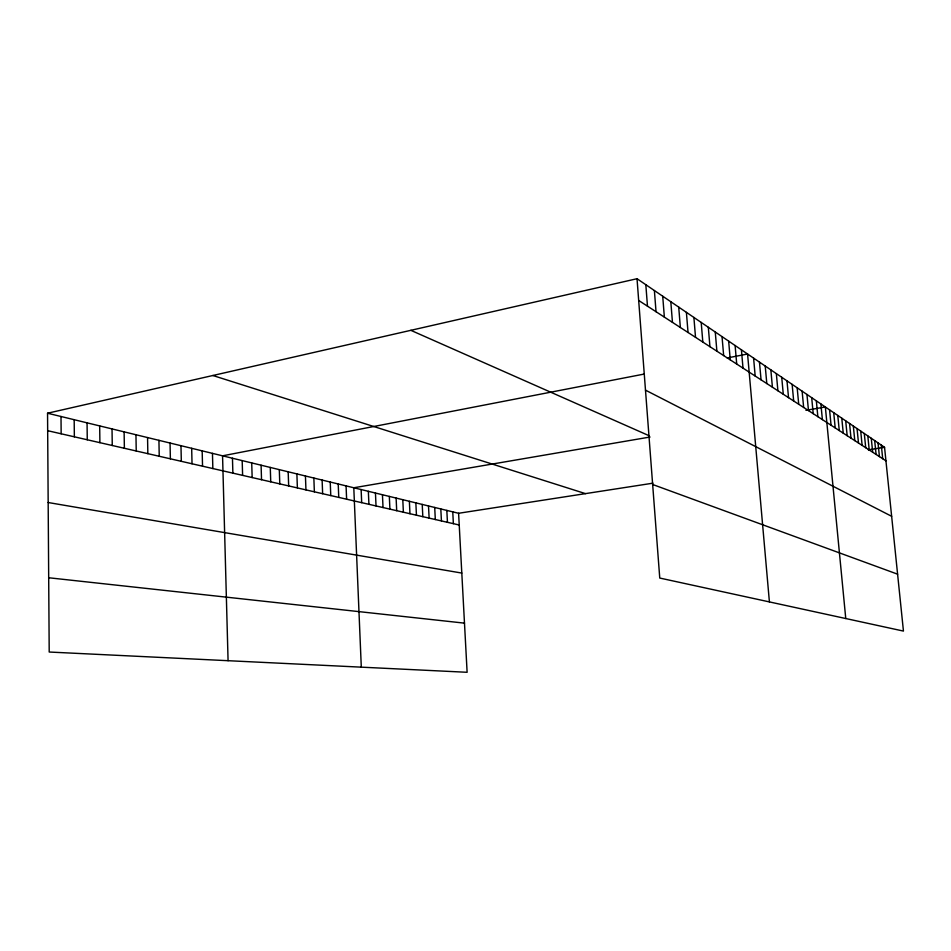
<?xml version="1.0" encoding="UTF-8"?>
<svg xmlns="http://www.w3.org/2000/svg" width="951" height="951" viewBox="0 0 951 951"><rect width="100%" height="100%" fill="white"/><g stroke="black" fill="none" stroke-linecap="round" stroke-linejoin="round"><path stroke-width="1.43" d="M47.55 413.221L458.596 513.278L467.119 672.286L49.202 652.029L47.55 413.221L637.027 278.714L884.549 447.315L903.45 631.084L659.756 578.053L637.027 278.714M644.362 374.028L222.558 455.826L228.074 660.695M727.218 357.956L747.569 354.01L769.407 601.924M650.056 437.02L353.796 487.768L361.297 667.162M805.913 410.309L825.349 406.98L845.76 618.53M458.596 513.278L652.945 483.179M868.322 449.823L884.549 447.315M48.691 577.756L464.492 623.143M48.168 502.52L461.806 573.073M47.669 430.696L459.226 525.011M212.846 375.502L585.471 493.628M652.648 484.487L897.601 574.178M410.844 330.33L649.153 435.736M645.479 390.136L891.646 516.298M638.68 300.468L885.94 460.831M881.315 445.104L882.706 458.739M878.023 442.869L879.425 456.611M874.67 440.586L876.085 454.447M871.271 438.268L872.685 452.236M867.811 435.903L869.226 450.001M864.281 433.501L865.719 447.719M860.703 431.065L862.129 445.401M857.053 428.58L858.491 443.035M853.332 426.048L854.783 440.634M849.552 423.468L851.014 438.185M845.701 420.853L847.163 435.689M841.778 418.178L843.252 433.145M837.783 415.456L839.257 430.565M833.718 412.686L835.204 427.926M829.569 409.857L831.067 425.24M820.879 403.949L822.389 419.617M816.338 400.846L817.848 416.669M811.69 397.684L813.212 413.673M806.959 394.463L808.481 410.594M802.121 391.158L803.654 407.468M797.176 387.794L798.721 404.27M792.135 384.37L793.681 401.001M786.988 380.852L788.534 397.661M781.722 377.274L783.279 394.249M776.337 373.612L777.906 390.766M770.845 369.868L772.414 387.212M765.222 366.028L766.803 383.562M759.469 362.117L761.062 379.841M753.596 358.111L755.177 376.037M741.411 349.813L743.016 368.144M735.111 345.522L736.716 364.055M728.656 341.124L730.261 359.87M722.035 336.618L723.663 355.591M715.259 332.006L716.888 351.192M708.317 327.275L709.945 346.699M701.196 322.425L702.825 342.075M693.897 317.444L695.526 337.343M686.396 312.344L688.037 332.481M678.717 307.114L680.357 327.501M670.812 301.729L672.464 322.389M662.716 296.213L664.357 317.123M654.383 290.542L656.035 311.726M645.824 284.706L647.476 306.174M452.759 511.852L453.377 523.668M446.827 510.414L447.445 522.313M440.812 508.951L441.43 520.934M434.702 507.465L435.32 519.531M428.509 505.956L429.127 518.117M422.22 504.422L422.826 516.678M415.849 502.877L416.443 515.204M409.37 501.296L409.964 513.718M402.796 499.691L403.379 512.22M396.115 498.074L396.698 510.687M389.328 496.422L389.91 509.13M382.445 494.746L383.027 507.549M375.455 493.034L376.025 505.944M368.346 491.31L368.917 504.315M361.13 489.551L361.689 502.663M346.069 485.89L346.616 499.204M338.223 483.976L338.758 497.409M330.235 482.038L330.77 495.578M322.116 480.053L322.639 493.712M313.854 478.044L314.365 491.822M305.437 475.999L305.949 489.884M296.89 473.919L297.378 487.922M288.177 471.791L288.664 485.925M279.309 469.639L279.784 483.893M270.274 467.44L270.738 481.824M261.085 465.205L261.537 479.708M251.718 462.923L252.158 477.557M242.184 460.605L242.612 475.369M232.46 458.239L232.876 473.146M212.453 453.365L212.846 468.558M202.171 450.857L202.539 466.192M191.674 448.301L192.031 463.779M180.975 445.698L181.32 461.33M170.051 443.047L170.384 458.822M158.924 440.337L159.233 456.266M147.56 437.567L147.845 453.663M135.957 434.75L136.231 451M124.117 431.861L124.379 448.278M112.028 428.925L112.266 445.508M99.677 425.917L99.903 442.667M87.064 422.838L87.266 439.778M74.178 419.712L74.356 436.818M61.007 416.502L61.161 433.787"/></g></svg>
